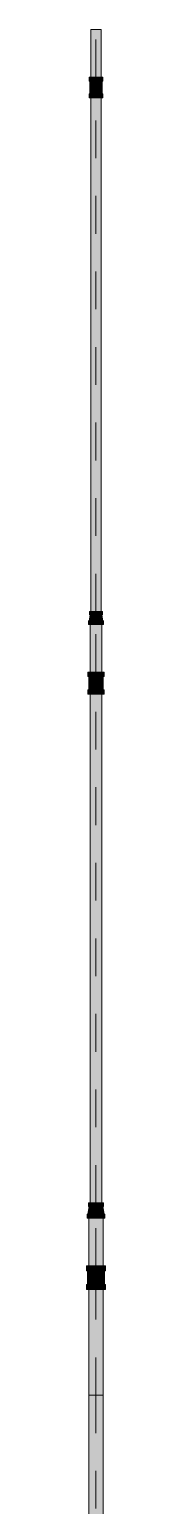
# Model space of a CAD drawing. Header units: millimetres. Extents: x -4000 to 187956, y -58990 to 162485.
# Drawn here: x 14210 to 14290, y 25743 to 31944 of the extents above; entities that cross this region are included whole.
import ezdxf

# ---------------------------------------------------------------- set-up
doc = ezdxf.new("R2010")
doc.units = ezdxf.units.MM
doc.linetypes.add('Dash 1_16_', pattern=[317.5, 158.75, -158.75])
for name, color, linetype, lineweight in [('F-SPRN', 3, 'Continuous', 9), ('P-PIPE', 3, 'Continuous', 9), ('P-PIPE-CNTR', 3, 'Continuous', 9)]:
    doc.layers.add(name, color=color, linetype=linetype, lineweight=lineweight)

# ---------------------------------------------------------------- blocks, each defined once
blk = doc.blocks.new('Sprinkler_Up - DN20-V14-FFS - TANG 1')
at = {"layer": 'F-SPRN', "transparency": 33554534}
for points in [[(-13.5, 0), (-3.9, 0.7), (-1.7, 2.9), (-1.2, 3.5), (-0.6, 4), (0.6, 4), (1.2, 3.5), (1.7, 2.9), (4.6, 0), (22.2, 0), (18, 13.1), (6.9, 21.2), (-6.9, 21.2), (-18, 13.1), (-22.2, 0)], [(0, -21.2), (6.9, -21.2), (18, -13.1), (22.2, 0), (3.9, -0.7), (1.7, -2.9), (1.2, -3.5), (0.6, -4), (-0.6, -4), (-1.2, -3.5), (-1.7, -2.9), (-4.6, 0), (-22.2, 0), (-18, -13.1), (-6.9, -21.2)], [(0, -16.7), (4.3, -16.1), (11.8, -11.8), (16.1, -4.3), (16.1, 4.3), (11.8, 11.8), (8.3, 14.4), (0, 16.7), (-4.3, 16.1), (-11.8, 11.8), (-16.1, 4.3), (-16.1, -4.3), (-11.8, -11.8), (-8.3, -14.4)], [(0, -15.6), (7.8, -13.5), (13.5, -7.8), (15.1, -4), (15.1, 4), (13.5, 7.8), (7.8, 13.5), (0, 15.6), (-7.8, 13.5), (-11, 11), (-15.1, 4), (-15.1, -4), (-11, -11), (-7.8, -13.5)], [(-10.9, -5.5), (-10.9, 5.4), (-14.5, 5.4), (-14.5, -5.5)], [(-7.7, -5.5), (-7.7, 5.4), (-10.9, 5.4), (-10.9, -5.5)], [(0, -5.5), (0, 5.4), (-7.7, 5.4), (-7.7, -5.5)], [(0, 0), (5.7, 0), (2.9, 4.9), (-2.9, 4.9), (-5.7, 0)], [(-2.9, -4.9), (2.9, -4.9), (5.7, 0), (-5.7, 0)], [(-4.6, 0), (4.6, 0), (0, 4.6)], [(0, -4.6), (4.6, 0), (-4.6, 0)], [(0, -2.6), (1.3, 0), (-1.8, 0)], [(-1.3, 0), (1.8, 0), (0, 2.6)], [(7.7, -5.5), (7.7, 5.4), (0, 5.4), (0, -5.5)], [(10.9, -5.5), (10.9, 5.4), (7.7, 5.4), (7.7, -5.5)], [(14.5, -5.5), (14.5, 5.4), (10.9, 5.4), (10.9, -5.5)]]:
    blk.add_hatch(color=1, dxfattribs=at).paths.add_polyline_path(points)
at = {"layer": 'F-SPRN', "color": 1}
for p, q in [((-11.5, 5.4), (-14.5, 5.4)), ((-14.5, 5.4), (-11.3, 5.4)), ((-14.5, 5.4), (-14.5, 3.7)), ((-14.5, 3.3), (-14.5, 0)), ((-11.5, 5.4), (-11.5, 4)), ((-10.9, 1.9), (-10.9, 3.6)), ((-10.8, 5.4), (-8, 5.4)), ((-8.1, 5.4), (-10.8, 5.4)), ((-8.1, 5.4), (-8.1, 2.8)), ((-8.1, 2.5), (-8.1, 0.7)), ((-7.7, 4.8), (-7.7, 2.7)), ((-7.7, 4.8), (-7.7, 2.7)), ((-7.7, 2.1), (-7.7, 0.5)), ((-7.7, 2.1), (-7.7, 0.5)), ((-6.7, 5.4), (-4.7, 5.4)), ((-5.8, 3.8), (-5.8, 2.2)), ((-2.1, 0), (-2.1, 0)), ((-2.1, 0), (-2.1, -0.1)), ((0, 2.1), (-0.1, 2.1)), ((2.1, 0), (2.1, 0.1)), ((2.1, 0), (2.1, 0)), ((4.7, 5.4), (6.5, 5.4)), ((7.7, 5.4), (10.8, 5.4)), ((7.7, 5.2), (7.7, 2.7)), ((7.7, 5.2), (7.7, 2.7)), ((7.7, 2.3), (7.7, 0.5)), ((7.7, 2.3), (7.7, 0.5)), ((10.8, 5.4), (8.1, 5.4)), ((8.1, 5.4), (8.1, 2.8)), ((8.1, 2.5), (8.1, 0.4)), ((10.9, 5.4), (14.5, 5.4)), ((10.9, 3.6), (10.9, 0.2)), ((14.5, 5.4), (11.5, 5.4)), ((11.5, 5.4), (11.5, 4)), ((11.5, 3), (11.5, 0.2)), ((14.5, 5.4), (14.5, -5.5)), ((-14.5, -1.3), (-14.5, -3.7)), ((-11.1, -5.5), (-14.5, -5.5)), ((-14.5, -5.5), (-11.5, -5.5)), ((-10.9, -2.6), (-10.9, -1.3)), ((-10.8, -5.5), (-8.1, -5.5)), ((-7.8, -5.5), (-10.8, -5.5)), ((-8.1, -4.2), (-8.1, -5.5)), ((-7.7, -2.7), (-7.7, -4)), ((-7.7, -2.7), (-7.7, -4)), ((-7, -5.5), (-5.8, -5.5)), ((-4.8, -5.5), (-7, -5.5)), ((-5.8, -2.3), (-5.8, -3.8)), ((0, -2.1), (0.1, -2.1)), ((7, -5.5), (4.8, -5.5)), ((5.8, -2.2), (5.8, -3.8)), ((5.8, -5.5), (7, -5.5)), ((7.7, -0.5), (7.7, -2.3)), ((7.7, -0.5), (7.7, -2.3)), ((7.7, -2.7), (7.7, -5.4)), ((7.7, -2.7), (7.7, -5.4)), ((10.8, -5.5), (7.7, -5.5)), ((8.1, -0.4), (8.1, -2.5)), ((8.1, -2.8), (8.1, -5.5)), ((8.1, -5.5), (10.8, -5.5)), ((10.9, -0.2), (10.9, -3.6)), ((14.5, -5.5), (10.9, -5.5)), ((11.5, -0.2), (11.5, -3)), ((11.5, -4), (11.5, -5.5)), ((11.5, -5.5), (14.5, -5.5))]:
    blk.add_line(p, q, dxfattribs=at)
at = {"layer": 'F-SPRN', "color": 1, "flags": 128}
for points in [[(-0.6, 2), (-0.7, 2), (-0.8, 1.9), (-0.9, 1.9), (-0.9, 1.9), (-1, 1.8), (-1.1, 1.8), (-1.2, 1.7), (-1.2, 1.7), (-1.3, 1.6), (-1.4, 1.6), (-1.4, 1.5), (-1.5, 1.5), (-1.5, 1.4), (-1.6, 1.3), (-1.6, 1.3), (-1.7, 1.2), (-1.7, 1.1), (-1.8, 1.1), (-1.8, 1), (-1.9, 0.9), (-1.9, 0.8), (-1.9, 0.8), (-2, 0.7), (-2, 0.6), (-2, 0.5), (-2, 0.5), (-2, 0.4), (-2.1, 0.3), (-2.1, 0.2), (-2.1, 0.1), (-2.1, 0)], [(-0.5, 2), (-0.6, 2), (-0.6, 2)], [(-0.1, 2.1), (-0.1, 2.1), (-0.2, 2.1), (-0.3, 2.1), (-0.4, 2), (-0.5, 2)], [(2.1, 0.1), (2.1, 0.2), (2.1, 0.2), (2.1, 0.3), (2, 0.4), (2, 0.5), (2, 0.6), (2, 0.7), (1.9, 0.7), (1.9, 0.8), (1.9, 0.9), (1.8, 1), (1.8, 1), (1.8, 1.1), (1.7, 1.2), (1.7, 1.2), (1.6, 1.3), (1.6, 1.4), (1.5, 1.4), (1.4, 1.5), (1.4, 1.5), (1.3, 1.6), (1.3, 1.7), (1.2, 1.7), (1.1, 1.7), (1.1, 1.8), (1, 1.8), (0.9, 1.9), (0.8, 1.9), (0.8, 1.9), (0.7, 2), (0.6, 2), (0.5, 2), (0.4, 2), (0.4, 2), (0.3, 2.1), (0.2, 2.1), (0.1, 2.1), (0, 2.1)], [(-2.1, -0.1), (-2.1, -0.2), (-2.1, -0.2), (-2.1, -0.3)], [(-2.1, -0.3), (-2, -0.4), (-2, -0.5), (-2, -0.6), (-2, -0.7), (-1.9, -0.7), (-1.9, -0.8), (-1.9, -0.9), (-1.8, -1), (-1.8, -1), (-1.8, -1.1), (-1.7, -1.2), (-1.7, -1.2), (-1.6, -1.3), (-1.6, -1.4), (-1.5, -1.4), (-1.4, -1.5), (-1.4, -1.5), (-1.3, -1.6), (-1.3, -1.7), (-1.2, -1.7), (-1.1, -1.7), (-1.1, -1.8), (-1, -1.8), (-0.9, -1.9), (-0.8, -1.9), (-0.8, -1.9), (-0.7, -2), (-0.6, -2), (-0.5, -2), (-0.4, -2), (-0.4, -2), (-0.3, -2.1), (-0.2, -2.1), (-0.1, -2.1), (0, -2.1)], [(0.1, -2.1), (0.1, -2.1), (0.2, -2.1), (0.3, -2.1), (0.4, -2), (0.5, -2), (0.6, -2), (0.6, -2), (0.7, -2), (0.8, -1.9), (0.9, -1.9), (0.9, -1.9), (1, -1.8), (1.1, -1.8), (1.2, -1.7), (1.2, -1.7), (1.3, -1.6), (1.4, -1.6), (1.4, -1.5), (1.5, -1.5), (1.5, -1.4), (1.6, -1.3), (1.6, -1.3), (1.7, -1.2), (1.7, -1.1), (1.8, -1.1), (1.8, -1), (1.9, -0.9), (1.9, -0.8), (1.9, -0.8), (2, -0.7), (2, -0.6), (2, -0.5), (2, -0.5), (2, -0.4), (2.1, -0.3), (2.1, -0.2), (2.1, -0.1), (2.1, 0)]]:
    blk.add_lwpolyline(points, dxfattribs=at)
at = {"layer": 'F-SPRN', "color": 1}
for radius, start, end in [(22.2, 360, 180), (21.9, 165.67731, 179.2615), (21.9, 144.76984, 164.81509), (21.9, 126.69417, 143.27011), (16.7, 167.68021, 180), (16.7, 167.68021, 180), (16.7, 155.38786, 164.96934), (16.7, 155.38786, 164.96934), (15.6, 166.42653, 180), (15.6, 166.42653, 180), (15.6, 150.94093, 165), (15.6, 159.61394, 165), (16.7, 136.72135, 149.93102), (16.7, 136.72135, 149.93102), (15.6, 150.94093, 156.38455), (15.6, 138.42141, 150), (15.6, 138.42141, 150), (21.9, 108.26214, 125.75069), (16.7, 121.41808, 130.57514), (16.7, 121.41808, 130.57514), (15.6, 120.52623, 133.2078), (15.6, 120.52623, 133.2078), (16.7, 106.59952, 120), (16.7, 106.59952, 120), (15.6, 114.43632, 119.98126), (15.6, 114.43632, 119.98126), (21.9, 99.348, 107.90102), (4.63, 155.78319, 180), (4.63, 155.78319, 180), (16.7, 96.41428, 105), (16.7, 96.41428, 105), (4.63, 109.01924, 138.27027), (4.63, 109.01924, 138.27027), (21.9, 90.14502, 98.85032), (15.6, 95.57619, 100.68426), (15.6, 95.57619, 100.68426), (2.56, 109.01924, 168.82781), (2.56, 109.01924, 168.82781), (2.04, 109.01924, 180), (16.7, 83.06841, 90), (16.7, 83.06841, 90), (4.63, 17.95923, 90), (4.63, 17.95923, 90), (3.81, 57.05771, 90), (2.56, 14.55988, 90), (2.56, 14.55988, 90), (2.04, 10.47029, 90), (21.9, 72.55828, 89.46239), (15.6, 75.57295, 80.58917), (15.6, 75.57295, 80.58917), (3.81, 16.16047, 43.83585), (15.6, 67.56142, 74.5481), (15.6, 67.56142, 74.5481), (16.7, 60, 75), (16.7, 60, 75), (15.6, 60.01874, 65.56368), (15.6, 60.01874, 65.56368), (21.9, 54.24931, 71.73786), (15.6, 46.7922, 60), (15.6, 46.7922, 60), (16.7, 49.42486, 58.58192), (16.7, 49.42486, 58.58192), (15.6, 30, 41.57859), (15.6, 30, 41.57859), (16.7, 30, 43.27865), (16.7, 30, 43.27865), (21.9, 36.72989, 53.30583), (15.6, 23.61545, 29.56463), (15.6, 15, 29.56463), (15.6, 15, 20.38606), (16.7, 15, 24.61214), (16.7, 15, 24.61214), (15.6, 360, 13.66176), (15.6, 0, 13.66176), (16.7, 360, 12.31979), (16.7, 0, 12.31979), (21.9, 15.18491, 35.23016), (21.9, 0.7385, 14.32269), (22.2, 180, 360), (21.9, 180.7385, 194.32269), (21.9, 195.18491, 215.23016), (21.9, 216.72989, 233.30583), (16.7, 180, 192.31979), (16.7, 180, 192.31979), (16.7, 195.03066, 204.61214), (16.7, 195.03066, 204.61214), (15.6, 181.90822, 193.66176), (15.6, 181.90822, 193.66176), (15.6, 197.33389, 209.56463), (15.6, 197.33389, 209.56463), (16.7, 210.06898, 223.27865), (16.7, 210.06898, 223.27865), (15.6, 212.54719, 221.57859), (15.6, 212.54719, 221.57859), (21.9, 234.24931, 251.73786), (16.7, 229.42486, 238.58192), (16.7, 229.42486, 238.58192), (15.6, 233.79501, 240), (15.6, 233.79501, 240), (16.7, 240, 255), (16.7, 240, 255), (15.6, 240.01874, 254.5481), (15.6, 240.01874, 254.5481), (21.9, 252.55828, 269.46239), (4.63, 197.95923, 0), (4.63, 197.95923, 360), (15.6, 255, 267.63996), (15.6, 255, 267.63996), (3.81, 196.16047, 360), (2.56, 191.16773, 0), (2.56, 191.16773, 360), (2.04, 190.47029, 0), (16.7, 263.06841, 270), (16.7, 263.06841, 270), (21.9, 270.14502, 278.85032), (15.6, 275.57619, 280.68426), (15.6, 275.57619, 280.68426), (16.7, 276.41428, 285), (16.7, 276.41428, 285), (21.9, 279.348, 287.90102), (16.7, 286.59952, 300), (16.7, 286.59952, 300), (15.6, 294.43632, 299.98126), (15.6, 294.43632, 299.98126), (21.9, 288.26214, 305.75069), (15.6, 300, 313.2078), (15.6, 300, 313.2078), (16.7, 301.41808, 310.57514), (16.7, 301.41808, 310.57514), (15.6, 318.42141, 330), (15.6, 318.42141, 330), (16.7, 316.72135, 330), (16.7, 316.72135, 330), (21.9, 306.69417, 323.27011), (15.6, 330.43537, 345), (15.6, 330.43537, 336.38455), (15.6, 339.61394, 345), (15.6, 346.33824, 360), (15.6, 346.33824, 360), (16.7, 335.38786, 345), (16.7, 335.38786, 345), (16.7, 347.68021, 360), (16.7, 347.68021, 360), (21.9, 324.76984, 344.81509), (21.9, 345.67731, 359.2615)]:
    blk.add_arc((0, 0), radius, start, end, dxfattribs=at)
blk = doc.blocks.new('Steel_Transition_Threaded_HoaPhat - Standard-V39-FFS - TANG 1')
at = {"layer": 'P-PIPE', "lineweight": 13, "transparency": 33554534}
h = blk.add_hatch(color=1, dxfattribs=at)
h.paths.add_polyline_path([(14250, 26677.7), (14255.8, 26678.5), (14261.3, 26680.7), (14265.9, 26684.3), (14269.5, 26689), (14271.7, 26694.4), (14272.5, 26700.2), (14271.7, 26706.1), (14269.5, 26711.5), (14265.9, 26716.1), (14261.3, 26719.7), (14255.8, 26722), (14250, 26722.7), (14244.2, 26722), (14238.8, 26719.7), (14234.1, 26716.1), (14230.5, 26711.5), (14228.3, 26706.1), (14227.5, 26700.2), (14228.3, 26694.4), (14230.5, 26689), (14234.1, 26684.3), (14238.8, 26680.7), (14244.2, 26678.5)])
h.paths.add_polyline_path([(14250, 26680.1), (14244.8, 26680.8), (14240, 26682.8), (14235.8, 26686), (14232.6, 26690.2), (14230.6, 26695), (14229.9, 26700.2), (14230.6, 26705.4), (14232.6, 26710.3), (14235.8, 26714.4), (14240, 26717.6), (14244.8, 26719.6), (14250, 26720.3), (14255.2, 26719.6), (14260.1, 26717.6), (14264.2, 26714.4), (14267.4, 26710.3), (14269.4, 26705.4), (14270.1, 26700.2), (14269.4, 26695), (14267.4, 26690.2), (14264.2, 26686), (14260.1, 26682.8), (14255.2, 26680.8)])
for points in [[(14250, 26680.1), (14250, 26683.8), (14241.8, 26686), (14235.8, 26692), (14233.6, 26700.2), (14235.8, 26708.4), (14241.8, 26714.4), (14250, 26716.6), (14250, 26720.3), (14244.8, 26719.6), (14240, 26717.6), (14235.8, 26714.4), (14232.6, 26710.3), (14230.6, 26705.4), (14229.9, 26700.2), (14230.6, 26695), (14232.6, 26690.2), (14235.8, 26686), (14240, 26682.8), (14244.8, 26680.8)], [(14250, 26681.7), (14254.8, 26682.4), (14259.3, 26684.2), (14263.1, 26687.2), (14266, 26691), (14267.9, 26695.4), (14268.5, 26700.2), (14267.9, 26705), (14266, 26709.5), (14263.1, 26713.3), (14259.3, 26716.3), (14254.8, 26718.1), (14250, 26718.7), (14245.2, 26718.1), (14240.8, 26716.3), (14236.9, 26713.3), (14234, 26709.5), (14232.1, 26705), (14231.5, 26700.2), (14232.1, 26695.4), (14234, 26691), (14236.9, 26687.2), (14240.8, 26684.2), (14245.2, 26682.4)], [(14250, 26680.1), (14255.2, 26680.8), (14260.1, 26682.8), (14264.2, 26686), (14267.4, 26690.2), (14269.4, 26695), (14270.1, 26700.2), (14269.4, 26705.4), (14267.4, 26710.3), (14264.2, 26714.4), (14260.1, 26717.6), (14255.2, 26719.6), (14250, 26720.3), (14250, 26716.6), (14258.2, 26714.4), (14264.2, 26708.4), (14266.4, 26700.2), (14264.2, 26692), (14258.2, 26686), (14250, 26683.8)]]:
    blk.add_hatch(color=1, dxfattribs=at).paths.add_polyline_path(points)
at = {"layer": 'P-PIPE', "color": 20, "lineweight": 13}
for radius, start, end in [(22.5, 90, 270), (22.5, 165, 195), (22.5, 150, 165), (22.5, 195, 240), (20.1, 166.04994, 180), (20.1, 180, 193.95006), (22.5, 135, 150), (20.1, 150, 162.74488), (20.1, 197.25512, 210), (18.5, 166.59392, 193.40608), (18.5, 166.59392, 193.40608), (18.5, 157.6232, 165), (18.5, 157.6232, 165), (18.5, 195, 202.3768), (18.5, 195, 202.3768), (20.1, 135, 148.15532), (20.1, 211.84468, 225), (16.4, 168.54674, 178.90628), (16.4, 184.83933, 191.45326), (18.5, 136.42974, 150), (18.5, 136.42974, 150), (18.5, 210, 223.57026), (18.5, 210, 223.57026), (22.5, 90, 135), (16.4, 158.0319, 163.50595), (20.1, 128.8856, 135), (16.4, 143.54628, 150), (20.1, 225, 231.1144), (16.4, 210.66354, 216.45372), (18.5, 123.49758, 133.20406), (18.5, 123.49758, 133.20406), (18.5, 226.79594, 236.50242), (18.5, 226.79594, 236.50242), (20.1, 120, 125.00431), (20.1, 234.99569, 240), (22.5, 240, 255), (16.4, 230.47333, 236.63885), (16.4, 121.07383, 128.0319), (20.1, 109.68592, 120), (20.1, 240, 255), (18.5, 106.81896, 120), (18.5, 106.81896, 120), (18.5, 240, 255), (18.5, 240, 255), (16.4, 115.16067, 120), (16.4, 240, 246.59553), (16.4, 107.46566, 111.9681), (22.5, 255, 270), (16.4, 250.36294, 255), (20.1, 100.99748, 105), (20.1, 255.0607, 267.9279), (18.5, 91.43525, 103.20464), (18.5, 91.43525, 103.20464), (16.4, 96.21321, 104.60424), (18.5, 258.09865, 270), (18.5, 258.09865, 270), (20.1, 90.52458, 98.50889), (16.4, 264.1652, 268.50595), (22.5, 75, 90), (22.5, 270, 90), (18.5, 78.09865, 90), (18.5, 78.09865, 90), (22.5, 270, 315), (20.1, 270.52458, 278.50889), (18.5, 271.43525, 283.20464), (18.5, 271.43525, 283.20464), (20.1, 75.0607, 87.9279), (16.4, 276.21321, 283.90628), (20.1, 280.99748, 285), (18.5, 60, 75), (18.5, 60, 75), (16.4, 66.9681, 72.9388), (16.4, 287.46566, 291.9681), (20.1, 60, 75), (18.5, 286.81896, 300), (18.5, 286.81896, 300), (22.5, 60, 75), (16.4, 293.40447, 300), (20.1, 289.68592, 300), (16.4, 50.47333, 56.63885), (20.1, 54.99569, 60), (20.1, 300, 305.00431), (18.5, 46.79594, 56.50242), (18.5, 46.79594, 56.50242), (18.5, 303.49758, 313.20406), (18.5, 303.49758, 313.20406), (22.5, 15, 60), (20.1, 45, 51.1144), (20.1, 308.8856, 328.15532), (16.4, 30, 38.0319), (18.5, 30, 43.57026), (18.5, 30, 43.57026), (18.5, 316.42974, 330), (18.5, 316.42974, 330), (20.1, 31.84468, 45), (16.4, 338.0319, 342.86912), (22.5, 315, 330), (16.4, 353.54628, 8.0319), (18.5, 15, 22.3768), (18.5, 15, 22.3768), (18.5, 337.6232, 345), (18.5, 337.6232, 345), (20.1, 17.25512, 30), (20.1, 330, 342.74488), (18.5, 346.59392, 13.40608), (18.5, 346.59392, 13.40608), (22.5, 330, 15), (20.1, 346.04994, 13.95006)]:
    blk.add_arc((14250, 26700.2), radius, start, end, dxfattribs=at)

msp = doc.modelspace()

# ---------------------------------------------------------------- hatches: boundary and pattern name
at = {"layer": 'P-PIPE', "transparency": 33554534}
for points in [[(14228.9, 31743.9), (14250, 31743.9), (14250, 31944.1), (14228.9, 31944.1)], [(14264.9, 31743.9), (14271.1, 31743.9), (14270.4, 31944.1), (14250, 31944.1), (14250, 31743.9), (14260.5, 31743.9)], [(14229.8, 31727.2), (14250, 31727.2), (14250, 31743.9), (14221.4, 31743.9), (14222.3, 31727.2), (14225.2, 31727.2)], [(14248.4, 31673.3), (14250, 31673.3), (14250, 31679.1), (14240.8, 31681.4), (14233.9, 31686.9), (14231.7, 31689.6), (14229.2, 31696.3), (14229.5, 31704.9), (14233.9, 31713.6), (14237.7, 31717.2), (14244.3, 31720.3), (14250, 31721.4), (14250, 31727.2), (14224.7, 31727.2), (14225.6, 31673.3), (14246.7, 31673.3)], [(14250, 31676.1), (14256.2, 31676.9), (14262.1, 31679.4), (14267.1, 31683.2), (14270.9, 31688.2), (14273.3, 31694), (14274.1, 31700.2), (14273.3, 31706.5), (14270.9, 31712.3), (14267.1, 31717.3), (14262.1, 31721.1), (14256.2, 31723.5), (14250, 31724.3), (14243.8, 31723.5), (14237.9, 31721.1), (14233, 31717.3), (14229.1, 31712.3), (14226.5, 31704.9), (14225.9, 31700.2), (14226.7, 31694), (14229.1, 31688.2), (14233, 31683.2), (14237.9, 31679.4), (14243.8, 31676.9)], [(14250, 31683.5), (14254.3, 31684.1), (14261.8, 31688.4), (14266.1, 31695.9), (14265.9, 31704.9), (14261.8, 31712), (14254.3, 31716.4), (14245.7, 31716.4), (14238.2, 31712), (14233.9, 31704.6), (14233.9, 31695.9), (14238.2, 31688.4), (14245.7, 31684.1)], [(14278.6, 31727.2), (14277.7, 31743.9), (14250, 31743.9), (14250, 31727.2), (14277.7, 31727.2)], [(14271.9, 31673.3), (14275.3, 31673.3), (14274.4, 31727.2), (14250, 31727.2), (14250, 31721.4), (14259.2, 31719), (14266.1, 31713.6), (14268.3, 31710.9), (14270.8, 31704.1), (14270.8, 31696.3), (14266.1, 31686.9), (14262.3, 31683.3), (14255.7, 31680.1), (14250, 31679.1), (14250, 31673.3), (14267.9, 31673.3)], [(14229.8, 31656.6), (14250, 31656.6), (14250, 31673.3), (14221.4, 31673.3), (14222.3, 31656.6), (14225.2, 31656.6)], [(14244.5, 29498.7), (14250, 29498.7), (14250, 31656.6), (14228.9, 31656.6), (14229.6, 29498.7), (14239.5, 29498.7)], [(14278.6, 31656.6), (14277.7, 31673.3), (14250, 31673.3), (14250, 31656.6), (14277.7, 31656.6)], [(14255.5, 29498.7), (14271.1, 29498.7), (14270.4, 31656.6), (14250, 31656.6), (14250, 29498.7)], [(14228.2, 29444.1), (14280.8, 29444.1), (14279.8, 29459), (14219.2, 29459), (14220.3, 29444.1), (14223.3, 29444.1)], [(14269.3, 29485.4), (14277.4, 29485.4), (14276.4, 29498.7), (14222.7, 29498.7), (14223.6, 29485.4), (14263.7, 29485.4)], [(14230.1, 29459), (14278.1, 29459), (14273.9, 29485.4), (14225.2, 29485.4), (14222.9, 29459), (14225.7, 29459)], [(14226.7, 29244.5), (14250, 29244.5), (14250, 29444.1), (14225.9, 29444.1), (14225.9, 29244.5)], [(14250, 29244.5), (14274.1, 29244.5), (14273.3, 29444.1), (14250, 29444.1), (14250, 29368.9)], [(14226.1, 29226.1), (14250, 29226.1), (14250, 29244.5), (14216.2, 29244.5), (14217.4, 29226.1), (14220.7, 29226.1)], [(14224, 29170.4), (14250, 29170.4), (14250, 29177.1), (14242.6, 29178.5), (14236.3, 29182.2), (14231.7, 29187.6), (14229.2, 29194.5), (14229.2, 29202.1), (14231.7, 29208.9), (14236.3, 29214.4), (14242.6, 29218.1), (14250, 29219.4), (14250, 29226.1), (14220, 29226.1), (14221, 29170.4)], [(14250, 29174.2), (14256.2, 29175), (14262.1, 29177.4), (14267.1, 29181.2), (14270.9, 29186.2), (14273.3, 29192), (14274.1, 29198.3), (14273.3, 29204.5), (14270.9, 29210.3), (14267.1, 29215.3), (14262.1, 29219.2), (14256.2, 29221.6), (14250, 29222.4), (14243.8, 29221.6), (14237.9, 29219.2), (14233, 29215.3), (14229.1, 29210.3), (14226.7, 29204.5), (14225.9, 29198.3), (14226.7, 29192), (14229.1, 29186.2), (14233, 29181.2), (14237.9, 29177.4), (14243.8, 29175)], [(14250, 29181.6), (14254.3, 29182.1), (14261.8, 29186.5), (14266.1, 29193.9), (14266.1, 29202.6), (14261.8, 29210.1), (14254.3, 29214.4), (14245.7, 29214.4), (14238.2, 29210.1), (14233.9, 29202.6), (14233.9, 29193.9), (14238.2, 29186.5), (14245.7, 29182.1)], [(14273.9, 29226.1), (14283.8, 29226.1), (14282.6, 29244.5), (14250, 29244.5), (14250, 29226.1), (14266.9, 29226.1)], [(14276, 29170.4), (14280, 29170.4), (14279, 29226.1), (14250, 29226.1), (14250, 29219.4), (14257.5, 29218.1), (14263.7, 29214.4), (14268.3, 29208.9), (14270.8, 29202.1), (14270.8, 29194.5), (14268.3, 29187.6), (14263.7, 29182.2), (14257.5, 29178.5), (14250, 29177.1), (14250, 29170.4), (14271.2, 29170.4)], [(14250, 29152), (14250, 29170.4), (14216.2, 29170.4), (14217.4, 29152), (14241.3, 29152)], [(14250, 27014.2), (14250, 29152), (14225.9, 29152), (14226.7, 27014.2), (14243.8, 27014.2)], [(14283.8, 29152), (14282.6, 29170.4), (14250, 29170.4), (14250, 29152), (14282.6, 29152)], [(14250, 27014.2), (14274.1, 27014.2), (14273.3, 29152), (14250, 29152), (14250, 27032.8)], [(14267.3, 26966.7), (14284.5, 26966.7), (14277.1, 26999.3), (14221.9, 26999.3), (14216.6, 26966.7), (14258.9, 26966.7)], [(14271.8, 26999.3), (14280.8, 26999.3), (14279.8, 27014.2), (14219.2, 27014.2), (14220.3, 26999.3), (14265.4, 26999.3)], [(14223.4, 26949.9), (14287.7, 26949.9), (14287.7, 26966.7), (14212.4, 26966.7), (14212.4, 26949.9), (14217.4, 26949.9)], [(14219.8, 26749.7), (14250, 26749.7), (14250, 26949.9), (14219.8, 26949.9)], [(14271.3, 26749.7), (14280.2, 26749.7), (14279.1, 26949.9), (14250, 26949.9), (14250, 26749.7), (14265.1, 26749.7)], [(14239.6, 26729.1), (14250, 26729.1), (14250, 26749.7), (14209.8, 26749.7), (14209.8, 26729.1), (14229.9, 26729.1)], [(14218.9, 26671.2), (14250, 26671.2), (14250, 26679.1), (14242.6, 26680.4), (14236.4, 26684.1), (14231.7, 26689.6), (14229.2, 26696.5), (14229.2, 26704), (14231.7, 26710.9), (14236.3, 26716.4), (14242.6, 26720.1), (14250, 26721.4), (14250, 26729.1), (14214.1, 26729.1), (14214.1, 26671.2), (14215.3, 26671.2)], [(14290.2, 26729.1), (14290.2, 26749.7), (14250, 26749.7), (14250, 26729.1), (14288.9, 26729.1)], [(14281.1, 26671.2), (14285.9, 26671.2), (14285.9, 26729.1), (14250, 26729.1), (14250, 26721.4), (14257.4, 26720.1), (14263.7, 26716.4), (14268.3, 26710.9), (14270.8, 26704), (14270.8, 26696.5), (14268.3, 26689.6), (14263.7, 26684.1), (14257.4, 26680.4), (14250, 26679.1), (14250, 26671.2), (14275.4, 26671.2)], [(14239.6, 26650.6), (14250, 26650.6), (14250, 26671.2), (14209.8, 26671.2), (14209.8, 26650.6), (14229.9, 26650.6)], [(14250, 26676.1), (14256.2, 26676.9), (14262.1, 26679.4), (14267.1, 26683.2), (14270.9, 26688.2), (14273.3, 26694), (14274.1, 26700.2), (14273.3, 26706.5), (14270.9, 26712.3), (14267.1, 26717.3), (14262.1, 26721.1), (14256.2, 26723.5), (14250, 26724.3), (14243.8, 26723.5), (14237.9, 26721.1), (14233, 26717.3), (14229.1, 26712.3), (14226.7, 26706.5), (14225.9, 26700.2), (14226.7, 26694), (14229.1, 26688.2), (14233, 26683.2), (14237.9, 26679.4), (14243.8, 26676.9)], [(14241.7, 26685.8), (14242.8, 26687.7), (14241.7, 26691.9), (14242.8, 26696.1), (14245.8, 26699.1), (14257.2, 26704.4), (14258.4, 26708.6), (14257.2, 26712.8), (14255.9, 26714.5), (14250, 26716.9), (14241.7, 26714.7), (14235.5, 26708.6), (14233.3, 26700.2), (14235.5, 26691.9), (14238.2, 26688.4)], [(14250, 26683.5), (14258.4, 26685.8), (14261.8, 26688.4), (14266.1, 26695.9), (14266.1, 26704.6), (14261.8, 26712), (14258.4, 26714.7), (14250, 26716.9), (14245.7, 26716.4), (14238.2, 26712), (14233.9, 26704.6), (14233.9, 26695.9), (14238.2, 26688.4), (14241.7, 26685.8)], [(14260.4, 26650.6), (14290.2, 26650.6), (14290.2, 26671.2), (14250, 26671.2), (14250, 26650.6)], [(14219.8, 26205.9), (14250, 26205.9), (14250, 26650.6), (14219.8, 26650.6), (14219.8, 26448.8)], [(14250, 26205.9), (14280.2, 26205.9), (14279.1, 26650.6), (14250, 26650.6), (14250, 26448.8)], [(14223.9, 24249.9), (14250, 24249.9), (14250, 26205.9), (14219.8, 26205.9), (14220.9, 24249.9)], [(14250, 24249.9), (14280.2, 24249.9), (14279.1, 26205.9), (14250, 26205.9), (14250, 24258.7)]]:
    msp.add_hatch(color=1, dxfattribs=at).paths.add_polyline_path(points)

# ---------------------------------------------------------------- linework, layer by layer
at = {"layer": 'P-PIPE', "color": 20, "lineweight": 13}
for p, q in [((14228.9, 31944.1), (14228.9, 31743.9)), ((14229.6, 31944.1), (14228.9, 31944.1)), ((14268.3, 31944.1), (14231.7, 31944.1)), ((14271.1, 31944.1), (14270.4, 31944.1)), ((14271.1, 31743.9), (14271.1, 31944.1)), ((14221.4, 31743.9), (14221.4, 31727.2)), ((14228.8, 31743.9), (14221.4, 31743.9)), ((14250, 31743.9), (14221.4, 31743.9)), ((14221.4, 31727.2), (14224.6, 31727.2)), ((14221.4, 31727.2), (14250, 31727.2)), ((14224.7, 31727.2), (14224.7, 31673.3)), ((14225.6, 31727.2), (14224.7, 31727.2)), ((14225.6, 31727.2), (14224.7, 31727.2)), ((14225.5, 31727.2), (14234.7, 31727.2)), ((14234.6, 31727.2), (14225.6, 31727.2)), ((14242.6, 31727.2), (14225.6, 31727.2)), ((14228.9, 31743.9), (14229.6, 31743.9)), ((14229.7, 31743.9), (14235.1, 31743.9)), ((14235, 31743.9), (14229.8, 31743.9)), ((14235.6, 31743.9), (14264.4, 31743.9)), ((14241.9, 31727.2), (14235.6, 31727.2)), ((14250, 31743.9), (14235.7, 31743.9)), ((14235.7, 31727.2), (14241.9, 31727.2)), ((14243.4, 31727.2), (14250, 31727.2)), ((14250, 31727.2), (14243.5, 31727.2)), ((14250, 31727.2), (14243.5, 31727.2)), ((14264.3, 31743.9), (14250, 31743.9)), ((14278.6, 31743.9), (14250, 31743.9)), ((14250, 31727.2), (14256.6, 31727.2)), ((14250, 31727.2), (14278.6, 31727.2)), ((14256.5, 31727.2), (14250, 31727.2)), ((14256.5, 31727.2), (14250, 31727.2)), ((14275.3, 31727.2), (14257.4, 31727.2)), ((14258.1, 31727.2), (14264.3, 31727.2)), ((14264.4, 31727.2), (14258.1, 31727.2)), ((14264.9, 31743.9), (14270.3, 31743.9)), ((14270.2, 31743.9), (14265, 31743.9)), ((14265.3, 31727.2), (14274.5, 31727.2)), ((14275.3, 31727.2), (14265.4, 31727.2)), ((14270.4, 31743.9), (14271.1, 31743.9)), ((14278.6, 31743.9), (14271.2, 31743.9)), ((14275.3, 31673.3), (14275.3, 31727.2)), ((14275.4, 31727.2), (14278.6, 31727.2)), ((14278.6, 31727.2), (14278.6, 31743.9)), ((14221.4, 31673.3), (14221.4, 31656.6)), ((14224.6, 31673.3), (14221.4, 31673.3)), ((14250, 31673.3), (14221.4, 31673.3)), ((14221.4, 31656.6), (14228.8, 31656.6)), ((14221.4, 31656.6), (14250, 31656.6)), ((14224.7, 31673.3), (14234.6, 31673.3)), ((14224.7, 31673.3), (14225.6, 31673.3)), ((14234.7, 31673.3), (14225.5, 31673.3)), ((14225.6, 31673.3), (14242.6, 31673.3)), ((14228.9, 31656.6), (14228.9, 29498.7)), ((14229.6, 31656.6), (14228.9, 31656.6)), ((14235.1, 31656.6), (14229.7, 31656.6)), ((14229.8, 31656.6), (14235, 31656.6)), ((14235.6, 31673.3), (14241.9, 31673.3)), ((14264.4, 31656.6), (14235.6, 31656.6)), ((14241.9, 31673.3), (14235.7, 31673.3)), ((14235.7, 31656.6), (14250, 31656.6)), ((14250, 31673.3), (14243.4, 31673.3)), ((14243.5, 31673.3), (14250, 31673.3)), ((14243.5, 31673.3), (14250, 31673.3)), ((14256.6, 31673.3), (14250, 31673.3)), ((14278.6, 31673.3), (14250, 31673.3)), ((14250, 31673.3), (14256.5, 31673.3)), ((14250, 31673.3), (14256.5, 31673.3)), ((14250, 31656.6), (14264.3, 31656.6)), ((14250, 31656.6), (14278.6, 31656.6)), ((14257.4, 31673.3), (14271.9, 31673.3)), ((14264.3, 31673.3), (14258.1, 31673.3)), ((14258.1, 31673.3), (14264.4, 31673.3)), ((14270.3, 31656.6), (14264.9, 31656.6)), ((14265, 31656.6), (14270.2, 31656.6)), ((14274.5, 31673.3), (14265.3, 31673.3)), ((14265.4, 31673.3), (14274.4, 31673.3)), ((14271.1, 31656.6), (14270.4, 31656.6)), ((14271.1, 29498.7), (14271.1, 31656.6)), ((14271.2, 31656.6), (14274.8, 31656.6)), ((14271.9, 31673.3), (14274.4, 31673.3)), ((14274.4, 31673.3), (14275.3, 31673.3)), ((14274.4, 31673.3), (14275.3, 31673.3)), ((14274.8, 31656.6), (14277.7, 31656.6)), ((14278.6, 31673.3), (14275.4, 31673.3)), ((14277.7, 31656.6), (14278.6, 31656.6)), ((14278.6, 31656.6), (14278.6, 31673.3)), ((14219.2, 29459), (14219.2, 29444.1)), ((14220.3, 29459), (14219.2, 29459)), ((14280.8, 29459), (14219.2, 29459)), ((14221.7, 29459), (14220.3, 29459)), ((14225.2, 29485.4), (14221.9, 29459)), ((14222.7, 29498.7), (14222.7, 29485.4)), ((14226.3, 29498.7), (14222.7, 29498.7)), ((14277.4, 29498.7), (14222.7, 29498.7)), ((14222.7, 29485.4), (14277.4, 29485.4)), ((14222.7, 29485.4), (14223.6, 29485.4)), ((14242, 29459), (14223.3, 29459)), ((14223.6, 29485.4), (14225, 29485.4)), ((14228.7, 29498.7), (14226.3, 29498.7)), ((14226.3, 29485.4), (14242.9, 29485.4)), ((14228.9, 29498.7), (14229.6, 29498.7)), ((14231.7, 29498.7), (14268.3, 29498.7)), ((14268.4, 29498.7), (14231.7, 29498.7)), ((14257.3, 29459), (14242.7, 29459)), ((14243.6, 29485.4), (14256.4, 29485.4)), ((14257.1, 29485.4), (14273.7, 29485.4)), ((14276.7, 29459), (14258, 29459)), ((14270.4, 29498.7), (14271.1, 29498.7)), ((14273.7, 29498.7), (14271.3, 29498.7)), ((14276.4, 29498.7), (14273.7, 29498.7)), ((14278.1, 29459), (14274.8, 29485.4)), ((14275, 29485.4), (14276.4, 29485.4)), ((14277.4, 29498.7), (14276.4, 29498.7)), ((14276.4, 29485.4), (14277.4, 29485.4)), ((14277.4, 29485.4), (14277.4, 29498.7)), ((14280.8, 29459), (14278.3, 29459)), ((14280.8, 29444.1), (14280.8, 29459)), ((14219.2, 29444.1), (14280.8, 29444.1)), ((14219.2, 29444.1), (14223.3, 29444.1)), ((14223.3, 29444.1), (14225.7, 29444.1)), ((14225.9, 29444.1), (14225.9, 29244.5)), ((14228, 29444.1), (14225.9, 29444.1)), ((14226.5, 29444.1), (14228.2, 29444.1)), ((14229, 29444.1), (14271, 29444.1)), ((14270.9, 29444.1), (14229.1, 29444.1)), ((14271.8, 29444.1), (14273.5, 29444.1)), ((14274.1, 29444.1), (14272, 29444.1)), ((14274.1, 29244.5), (14274.1, 29444.1)), ((14274.3, 29444.1), (14276.7, 29444.1)), ((14276.7, 29444.1), (14279.8, 29444.1)), ((14279.8, 29444.1), (14280.8, 29444.1)), ((14216.2, 29244.5), (14216.2, 29226.1)), ((14220.7, 29244.5), (14216.2, 29244.5)), ((14250, 29244.5), (14216.2, 29244.5)), ((14216.2, 29226.1), (14217.4, 29226.1)), ((14216.2, 29226.1), (14250, 29226.1)), ((14217.4, 29226.1), (14219.8, 29226.1)), ((14220, 29226.1), (14220, 29170.4)), ((14241.2, 29226.1), (14220, 29226.1)), ((14221, 29226.1), (14220, 29226.1)), ((14225.8, 29244.5), (14220.7, 29244.5)), ((14221, 29226.1), (14241.3, 29226.1)), ((14228.8, 29226.1), (14221, 29226.1)), ((14225.9, 29244.5), (14232.9, 29244.5)), ((14232.9, 29244.5), (14226.6, 29244.5)), ((14235, 29226.1), (14228.8, 29226.1)), ((14250, 29244.5), (14233.1, 29244.5)), ((14233.1, 29244.5), (14266.9, 29244.5)), ((14241.2, 29226.1), (14235, 29226.1)), ((14242.2, 29226.1), (14250, 29226.1)), ((14250, 29226.1), (14242.2, 29226.1)), ((14250, 29226.1), (14242.2, 29226.1)), ((14266.9, 29244.5), (14250, 29244.5)), ((14283.8, 29244.5), (14250, 29244.5)), ((14250, 29226.1), (14257.8, 29226.1)), ((14250, 29226.1), (14283.8, 29226.1)), ((14257.8, 29226.1), (14250, 29226.1)), ((14257.8, 29226.1), (14250, 29226.1)), ((14258.7, 29226.1), (14279, 29226.1)), ((14280, 29226.1), (14258.8, 29226.1)), ((14265, 29226.1), (14258.8, 29226.1)), ((14271.2, 29226.1), (14265, 29226.1)), ((14273.4, 29244.5), (14267.1, 29244.5)), ((14267.1, 29244.5), (14274.1, 29244.5)), ((14276, 29226.1), (14271.2, 29226.1)), ((14279.3, 29244.5), (14274.2, 29244.5)), ((14279, 29226.1), (14276, 29226.1)), ((14280, 29226.1), (14279, 29226.1)), ((14282.6, 29244.5), (14279.3, 29244.5)), ((14280, 29170.4), (14280, 29226.1)), ((14280.2, 29226.1), (14283.8, 29226.1)), ((14283.8, 29244.5), (14282.6, 29244.5)), ((14283.8, 29226.1), (14283.8, 29244.5)), ((14216.2, 29170.4), (14216.2, 29152)), ((14217.4, 29170.4), (14216.2, 29170.4)), ((14250, 29170.4), (14216.2, 29170.4)), ((14216.2, 29152), (14217.4, 29152)), ((14216.2, 29152), (14250, 29152)), ((14219.8, 29170.4), (14217.4, 29170.4)), ((14217.4, 29152), (14225.8, 29152)), ((14220, 29170.4), (14241.2, 29170.4)), ((14220, 29170.4), (14221, 29170.4)), ((14241.3, 29170.4), (14221, 29170.4)), ((14221, 29170.4), (14228.8, 29170.4)), ((14225.9, 29152), (14225.9, 27014.2)), ((14232.9, 29152), (14225.9, 29152)), ((14226.6, 29152), (14232.9, 29152)), ((14228.8, 29170.4), (14241.2, 29170.4)), ((14233.1, 29152), (14250, 29152)), ((14266.9, 29152), (14233.1, 29152)), ((14250, 29170.4), (14242.2, 29170.4)), ((14242.2, 29170.4), (14250, 29170.4)), ((14242.2, 29170.4), (14250, 29170.4)), ((14257.8, 29170.4), (14250, 29170.4)), ((14283.8, 29170.4), (14250, 29170.4)), ((14250, 29170.4), (14257.8, 29170.4)), ((14250, 29170.4), (14257.8, 29170.4)), ((14250, 29152), (14266.9, 29152)), ((14250, 29152), (14283.8, 29152)), ((14279, 29170.4), (14258.7, 29170.4)), ((14258.8, 29170.4), (14280, 29170.4)), ((14258.8, 29170.4), (14271.2, 29170.4)), ((14267.1, 29152), (14273.4, 29152)), ((14274.1, 29152), (14267.1, 29152)), ((14271.2, 29170.4), (14279, 29170.4)), ((14274.1, 27014.2), (14274.1, 29152)), ((14274.2, 29152), (14282.6, 29152)), ((14279, 29170.4), (14280, 29170.4)), ((14282.6, 29170.4), (14280.2, 29170.4)), ((14283.8, 29170.4), (14282.6, 29170.4)), ((14282.6, 29152), (14283.8, 29152)), ((14283.8, 29152), (14283.8, 29170.4)), ((14221.9, 26999.3), (14215.5, 26966.7)), ((14219.2, 27014.2), (14219.2, 26999.3)), ((14220.3, 27014.2), (14219.2, 27014.2)), ((14280.8, 27014.2), (14219.2, 27014.2)), ((14219.2, 26999.3), (14280.8, 26999.3)), ((14219.2, 26999.3), (14221.7, 26999.3)), ((14223.3, 27014.2), (14220.3, 27014.2)), ((14225.7, 27014.2), (14223.3, 27014.2)), ((14223.3, 26999.3), (14242, 26999.3)), ((14225.9, 27014.2), (14228, 27014.2)), ((14228.2, 27014.2), (14226.5, 27014.2)), ((14271, 27014.2), (14229, 27014.2)), ((14229.1, 27014.2), (14270.9, 27014.2)), ((14242.7, 26999.3), (14257.3, 26999.3)), ((14258, 26999.3), (14276.7, 26999.3)), ((14273.5, 27014.2), (14271.8, 27014.2)), ((14272, 27014.2), (14274.1, 27014.2)), ((14276.7, 27014.2), (14274.3, 27014.2)), ((14279.8, 27014.2), (14276.7, 27014.2)), ((14284.5, 26966.7), (14278.1, 26999.3)), ((14278.3, 26999.3), (14280.8, 26999.3)), ((14280.8, 27014.2), (14279.8, 27014.2)), ((14280.8, 26999.3), (14280.8, 27014.2)), ((14212.4, 26966.7), (14212.4, 26949.9)), ((14215.2, 26966.7), (14212.4, 26966.7)), ((14287.7, 26966.7), (14212.4, 26966.7)), ((14212.4, 26949.9), (14287.7, 26949.9)), ((14212.4, 26949.9), (14219.6, 26949.9)), ((14216.4, 26966.7), (14215.2, 26966.7)), ((14240.3, 26966.7), (14217.4, 26966.7)), ((14219.8, 26949.9), (14219.8, 26749.7)), ((14223.2, 26949.9), (14219.8, 26949.9)), ((14220.6, 26949.9), (14223.4, 26949.9)), ((14223.8, 26949.9), (14276.2, 26949.9)), ((14276.1, 26949.9), (14223.9, 26949.9)), ((14259, 26966.7), (14241, 26966.7)), ((14282.6, 26966.7), (14259.7, 26966.7)), ((14276.6, 26949.9), (14279.4, 26949.9)), ((14280.2, 26949.9), (14276.8, 26949.9)), ((14280.2, 26749.7), (14280.2, 26949.9)), ((14280.4, 26949.9), (14287.7, 26949.9)), ((14284.8, 26966.7), (14283.6, 26966.7)), ((14287.7, 26966.7), (14284.8, 26966.7)), ((14287.7, 26949.9), (14287.7, 26966.7)), ((14209.8, 26749.7), (14209.8, 26729.1)), ((14211.1, 26749.7), (14209.8, 26749.7)), ((14250, 26749.7), (14209.8, 26749.7)), ((14209.8, 26729.1), (14213.9, 26729.1)), ((14209.8, 26729.1), (14250, 26729.1)), ((14215.2, 26749.7), (14211.1, 26749.7)), ((14214.1, 26729.1), (14214.1, 26671.2)), ((14219.6, 26749.7), (14215.2, 26749.7)), ((14215.3, 26729.1), (14239.6, 26729.1)), ((14239.5, 26729.1), (14215.3, 26729.1)), ((14218.9, 26729.1), (14215.3, 26729.1)), ((14232.1, 26729.1), (14218.9, 26729.1)), ((14219.8, 26749.7), (14220.9, 26749.7)), ((14221.4, 26749.7), (14278.6, 26749.7)), ((14250, 26749.7), (14221.5, 26749.7)), ((14239.5, 26729.1), (14232.1, 26729.1)), ((14240.7, 26729.1), (14250, 26729.1)), ((14250, 26729.1), (14240.7, 26729.1)), ((14250, 26729.1), (14240.7, 26729.1)), ((14278.5, 26749.7), (14250, 26749.7)), ((14290.2, 26749.7), (14250, 26749.7)), ((14250, 26729.1), (14259.3, 26729.1)), ((14250, 26729.1), (14290.2, 26729.1)), ((14259.3, 26729.1), (14250, 26729.1)), ((14259.3, 26729.1), (14250, 26729.1)), ((14260.4, 26729.1), (14284.7, 26729.1)), ((14284.7, 26729.1), (14260.5, 26729.1)), ((14268, 26729.1), (14260.5, 26729.1)), ((14275.4, 26729.1), (14268, 26729.1)), ((14281.1, 26729.1), (14275.4, 26729.1)), ((14279.1, 26749.7), (14280.2, 26749.7)), ((14284.8, 26749.7), (14280.4, 26749.7)), ((14284.7, 26729.1), (14281.1, 26729.1)), ((14288.9, 26749.7), (14284.8, 26749.7)), ((14285.9, 26671.2), (14285.9, 26729.1)), ((14286.1, 26729.1), (14290.2, 26729.1)), ((14290.2, 26749.7), (14288.9, 26749.7)), ((14290.2, 26729.1), (14290.2, 26749.7)), ((14209.8, 26671.2), (14209.8, 26650.6)), ((14211.1, 26671.2), (14209.8, 26671.2)), ((14250, 26671.2), (14209.8, 26671.2)), ((14213.9, 26671.2), (14211.1, 26671.2)), ((14239.6, 26671.2), (14215.3, 26671.2)), ((14215.3, 26671.2), (14239.5, 26671.2)), ((14215.3, 26671.2), (14232.1, 26671.2)), ((14232.1, 26671.2), (14239.5, 26671.2)), ((14250, 26671.2), (14240.7, 26671.2)), ((14240.7, 26671.2), (14250, 26671.2)), ((14240.7, 26671.2), (14250, 26671.2)), ((14259.3, 26671.2), (14250, 26671.2)), ((14290.2, 26671.2), (14250, 26671.2)), ((14250, 26671.2), (14259.3, 26671.2)), ((14250, 26671.2), (14259.3, 26671.2)), ((14284.7, 26671.2), (14260.4, 26671.2)), ((14260.5, 26671.2), (14284.7, 26671.2)), ((14260.5, 26671.2), (14275.4, 26671.2)), ((14275.4, 26671.2), (14284.7, 26671.2)), ((14288.9, 26671.2), (14286.1, 26671.2)), ((14290.2, 26671.2), (14288.9, 26671.2)), ((14290.2, 26650.6), (14290.2, 26671.2)), ((14209.8, 26650.6), (14211.1, 26650.6)), ((14209.8, 26650.6), (14250, 26650.6)), ((14211.1, 26650.6), (14215.2, 26650.6)), ((14215.2, 26650.6), (14219.6, 26650.6)), ((14219.8, 26650.6), (14219.8, 26205.9)), ((14220.9, 26650.6), (14219.8, 26650.6)), ((14278.6, 26650.6), (14221.4, 26650.6)), ((14221.5, 26650.6), (14250, 26650.6)), ((14250, 26650.6), (14278.5, 26650.6)), ((14250, 26650.6), (14290.2, 26650.6)), ((14280.2, 26650.6), (14279.1, 26650.6)), ((14280.2, 26205.9), (14280.2, 26650.6)), ((14280.4, 26650.6), (14284.8, 26650.6)), ((14284.8, 26650.6), (14288.9, 26650.6)), ((14288.9, 26650.6), (14290.2, 26650.6)), ((14219.8, 26205.9), (14280.2, 26205.9)), ((14219.8, 26205.9), (14219.8, 24249.9)), ((14280.2, 26205.9), (14219.8, 26205.9)), ((14280.2, 24249.9), (14280.2, 26205.9))]:
    msp.add_line(p, q, dxfattribs=at)
for centre, radius, start, end in [((14250, 31700.2), 24.1, 90, 270), ((14250, 31700.2), 24.1, 165, 180), ((14250, 31700.2), 24.1, 180, 195), ((14250, 31700.2), 24.1, 105, 165), ((14250, 31700.2), 24.1, 195, 210), ((14250, 31700.2), 21.1, 150, 177.74524), ((14250, 31700.2), 21.1, 180, 192.77075), ((14250, 31700.2), 21.1, 195, 240), ((14250, 31700.2), 21.1, 120, 150), ((14250, 31700.2), 21.1, 90, 120), ((14250, 31700.2), 24.1, 90, 105), ((14250, 31700.2), 24.1, 75, 90), ((14250, 31700.2), 24.1, 270, 90), ((14250, 31700.2), 24.1, 270, 75), ((14250, 31700.2), 21.1, 75, 90), ((14250, 31700.2), 21.1, 32.25476, 75), ((14250, 31700.2), 21.1, 317.22925, 15), ((14250, 31700.2), 21.1, 15, 30), ((14250, 31700.2), 24.1, 210, 225), ((14250, 31700.2), 24.1, 225, 240), ((14250, 31700.2), 24.1, 240, 270), ((14250, 31700.2), 21.1, 242.22925, 255), ((14250, 31700.2), 21.1, 255, 267.77075), ((14250, 31700.2), 21.1, 270, 285), ((14250, 31700.2), 21.1, 285, 300), ((14250, 31700.2), 21.1, 300, 315), ((14250, 29198.3), 24.1, 90, 225), ((14250, 29198.3), 24.1, 90, 270), ((14250, 29198.3), 21.1, 135, 192.77075), ((14250, 29198.3), 21.1, 120, 128.07082), ((14250, 29198.3), 21.1, 105, 120), ((14250, 29198.3), 21.1, 90, 105), ((14250, 29198.3), 24.1, 0, 90), ((14250, 29198.3), 24.1, 270, 90), ((14250, 29198.3), 21.1, 75, 90), ((14250, 29198.3), 21.1, 45, 75), ((14250, 29198.3), 21.1, 39.34883, 45), ((14250, 29198.3), 21.1, 30, 36.92918), ((14250, 29198.3), 21.1, 195, 240), ((14250, 29198.3), 24.1, 225, 240), ((14250, 29198.3), 24.1, 240, 255), ((14250, 29198.3), 21.1, 242.22925, 255), ((14250, 29198.3), 24.1, 255, 270), ((14250, 29198.3), 21.1, 255, 267.77075), ((14250, 29198.3), 24.1, 270, 330), ((14250, 29198.3), 21.1, 270, 300), ((14250, 29198.3), 21.1, 300, 315), ((14250, 29198.3), 21.1, 317.22925, 330), ((14250, 29198.3), 21.1, 15, 30), ((14250, 29198.3), 21.1, 331.08761, 0), ((14250, 29198.3), 21.1, 0, 15), ((14250, 29198.3), 24.1, 330, 345), ((14250, 29198.3), 24.1, 345, 0), ((14250, 26700.2), 24.1, 90, 270), ((14250, 26700.2), 24.1, 165, 180), ((14250, 26700.2), 24.1, 180, 195), ((14250, 26700.2), 24.1, 150, 165), ((14250, 26700.2), 24.1, 195, 210), ((14250, 26700.2), 21.1, 165.7378, 177.97577), ((14250, 26700.2), 21.1, 182.25476, 192.77075), ((14250, 26700.2), 24.1, 135, 150), ((14250, 26700.2), 24.1, 210, 225), ((14250, 26700.2), 21.1, 158.02109, 165), ((14250, 26700.2), 21.1, 195, 203.02109), ((14250, 26700.2), 21.1, 150, 154.60131), ((14250, 26700.2), 21.1, 205.39869, 210), ((14250, 26700.2), 21.1, 213.8363, 218.02109), ((14250, 26700.2), 24.1, 120, 135), ((14250, 26700.2), 24.1, 225, 240), ((14250, 26700.2), 21.1, 128.02109, 141.84041), ((14250, 26700.2), 21.1, 218.15959, 233.02109), ((14250, 26700.2), 21.1, 120, 125.8689), ((14250, 26700.2), 21.1, 234.1311, 240), ((14250, 26700.2), 24.1, 90, 120), ((14250, 26700.2), 24.1, 240, 255), ((14250, 26700.2), 21.1, 242.22925, 251.13206), ((14250, 26700.2), 21.1, 108.86794, 117.74524), ((14250, 26700.2), 24.1, 255, 270), ((14250, 26700.2), 21.1, 99.73096, 105), ((14250, 26700.2), 21.1, 255, 267.77075), ((14250, 26700.2), 21.1, 90, 98.02109), ((14250, 26700.2), 24.1, 75, 90), ((14250, 26700.2), 24.1, 270, 90), ((14250, 26700.2), 21.1, 84.92749, 90), ((14250, 26700.2), 21.1, 270, 276.97891), ((14250, 26700.2), 24.1, 270, 285), ((14250, 26700.2), 21.1, 75, 80.65117), ((14250, 26700.2), 21.1, 279.73096, 285), ((14250, 26700.2), 24.1, 60, 75), ((14250, 26700.2), 24.1, 285, 315), ((14250, 26700.2), 21.1, 291.97891, 305.8689), ((14250, 26700.2), 21.1, 54.42362, 65.57638), ((14250, 26700.2), 24.1, 30, 60), ((14250, 26700.2), 21.1, 306.97891, 315), ((14250, 26700.2), 21.1, 38.15959, 51.97891), ((14250, 26700.2), 21.1, 317.22925, 321.84041), ((14250, 26700.2), 21.1, 321.97891, 326.1637), ((14250, 26700.2), 24.1, 315, 345), ((14250, 26700.2), 21.1, 25.39869, 30), ((14250, 26700.2), 21.1, 336.97891, 345), ((14250, 26700.2), 21.1, 15, 21.97891), ((14250, 26700.2), 21.1, 9.34883, 14.2622), ((14250, 26700.2), 21.1, 345.7378, 351.92918), ((14250, 26700.2), 24.1, 345, 30), ((14250, 26700.2), 21.1, 351.97891, 357.97577), ((14250, 26700.2), 21.1, 2.02423, 6.97891)]:
    msp.add_arc(centre, radius, start, end, dxfattribs=at)
at = {"layer": 'P-PIPE', "color": 1}
for centre, radius, start, end in [((14250, 31700.2), 16.7, 0, 180), ((14250, 31700.2), 16.7, 180, 0), ((14250, 29198.3), 16.7, 0, 180), ((14250, 29198.3), 16.7, 180, 0), ((14250, 26700.2), 16.7, 170.11075, 177.20298), ((14250, 26700.2), 16.7, 182.79702, 189.88925), ((14250, 26700.2), 16.7, 190.21536, 195.24866), ((14250, 26700.2), 16.7, 157.579, 164.27217), ((14250, 26700.2), 16.7, 231.87263, 237.20298), ((14250, 26691.9), 8.35, 172.0327, 181.54073), ((14250, 26691.9), 8.35, 199.90038, 209.04129), ((14250, 26691.9), 8.35, 131.03659, 150), ((14250, 26691.9), 8.35, 226.69983, 237.8461), ((14250, 26691.9), 8.35, 115.68061, 125.5287), ((14250, 26691.9), 8.35, 100.68419, 114.03868), ((14250, 26691.9), 8.35, 249.00268, 259.23689), ((14250, 26700.2), 16.7, 264.66265, 273.52882), ((14250, 26691.9), 8.35, 90, 100.68419), ((14250, 26708.6), 8.35, 270, 280.68419), ((14250, 26708.6), 8.35, 69.00268, 79.23689), ((14250, 26708.6), 8.35, 316.31827, 330), ((14250, 26708.6), 8.35, 20.12852, 29.04129), ((14250, 26708.6), 8.35, 8.03848, 17.99182), ((14250, 26708.6), 8.35, 352.28242, 1.67175), ((14250, 26700.2), 16.7, 46.03173, 57.20298), ((14250, 26700.2), 16.7, 308.12737, 313.96827), ((14250, 26700.2), 16.7, 39.30923, 45.28459), ((14250, 26700.2), 16.7, 314.71541, 320.69077), ((14250, 26700.2), 16.7, 32.30315, 39.29548), ((14250, 26700.2), 16.7, 23.31397, 31.09738), ((14250, 26700.2), 16.7, 328.90262, 336.68603), ((14250, 26700.2), 16.7, 16.93755, 22.421), ((14250, 26700.2), 16.7, 337.26355, 343.06245), ((14250, 26700.2), 16.7, 4.30926, 9.88925)]:
    msp.add_arc(centre, radius, start, end, dxfattribs=at)
at = {"layer": 'P-PIPE-CNTR', "color": 1, "linetype": 'Dash 1_16_'}
for p, q in [((14250, 31743.9), (14250, 31944.1)), ((14250, 31743.9), (14250, 31944.1)), ((14225, 31700.2), (14275, 31700.2)), ((14250, 31675.2), (14250, 31725.2)), ((14250, 29498.7), (14250, 31656.6)), ((14250, 29498.7), (14250, 31656.6)), ((14250, 29244.5), (14250, 29444.1)), ((14250, 29244.5), (14250, 29444.1)), ((14250, 29173.3), (14250, 29223.3)), ((14225, 29198.3), (14275, 29198.3)), ((14250, 27014.2), (14250, 29152)), ((14250, 27014.2), (14250, 29152)), ((14250, 26749.7), (14250, 26949.9)), ((14250, 26749.7), (14250, 26949.9)), ((14225, 26700.2), (14227.5, 26700.2)), ((14227.8, 26700.2), (14231.5, 26700.2)), ((14231.5, 26700.2), (14233.3, 26700.2)), ((14236.9, 26700.2), (14240.4, 26700.2)), ((14240.4, 26700.2), (14242.3, 26700.2)), ((14245.4, 26700.2), (14247.6, 26700.2)), ((14248.7, 26700.2), (14250, 26700.2)), ((14250, 26722.7), (14250, 26725.2)), ((14250, 26721.4), (14250, 26722.7)), ((14250, 26718.7), (14250, 26720.3)), ((14250, 26713.7), (14250, 26715.3)), ((14250, 26710), (14250, 26712.7)), ((14250, 26705.6), (14250, 26709.2)), ((14250, 26702.8), (14250, 26704.4)), ((14250, 26700.2), (14250, 26702.3)), ((14250, 26698.2), (14250, 26700.2)), ((14250, 26700.2), (14251.3, 26700.2)), ((14250, 26696.1), (14250, 26697.7)), ((14250, 26691.2), (14250, 26694.8)), ((14250, 26688.3), (14250, 26690.5)), ((14250, 26685.1), (14250, 26686.6)), ((14250, 26682.4), (14250, 26683.6)), ((14250, 26680.1), (14250, 26681.7)), ((14250, 26677.7), (14250, 26679.1)), ((14250, 26675.2), (14250, 26677.7)), ((14251.8, 26700.2), (14254.6, 26700.2)), ((14255.7, 26700.2), (14263.5, 26700.2)), ((14266.4, 26700.2), (14268.5, 26700.2)), ((14268.5, 26700.2), (14272.2, 26700.2)), ((14272.5, 26700.2), (14275, 26700.2)), ((14250, 26205.9), (14250, 26650.6)), ((14250, 26205.9), (14250, 26650.6)), ((14250, 26205.9), (14250, 24249.9)), ((14250, 26205.9), (14250, 24249.9))]:
    msp.add_line(p, q, dxfattribs=at)
at = {"layer": 'P-PIPE-CNTR', "color": 20, "lineweight": 13}
for p, q in [((14250, 31743.9), (14250, 31724.3)), ((14250, 31724.3), (14250, 31721.4)), ((14250, 31721.4), (14250, 31717.9)), ((14250, 31716.9), (14250, 31683.5)), ((14250, 31683.5), (14250, 31679.5)), ((14250, 31679.1), (14250, 31677.8)), ((14250, 31676.1), (14250, 31656.6)), ((14250, 29444.1), (14250, 29498.7)), ((14250, 29244.5), (14250, 29222.4)), ((14250, 29222.4), (14250, 29219.4)), ((14250, 29219.4), (14250, 29215.9)), ((14250, 29215), (14250, 29181.6)), ((14250, 29181.6), (14250, 29177.6)), ((14250, 29177.1), (14250, 29175.8)), ((14250, 29174.2), (14250, 29152)), ((14250, 26949.9), (14250, 27014.2)), ((14250, 26749.7), (14250, 26724.3)), ((14250, 26724.3), (14250, 26722.7)), ((14250, 26722.7), (14250, 26721.4)), ((14250, 26720.3), (14250, 26718.7)), ((14250, 26715.3), (14250, 26713.7)), ((14250, 26712.7), (14250, 26710)), ((14250, 26709.1), (14250, 26705.6)), ((14250, 26704.4), (14250, 26702.8)), ((14250, 26702.3), (14250, 26700.2)), ((14250, 26700.2), (14250, 26698.2)), ((14250, 26697.7), (14250, 26696.1)), ((14250, 26693.8), (14250, 26691.2)), ((14250, 26690.5), (14250, 26688.3)), ((14250, 26686.6), (14250, 26685.1)), ((14250, 26683.5), (14250, 26682.4)), ((14250, 26681.7), (14250, 26680.1)), ((14250, 26679.1), (14250, 26677.8)), ((14250, 26676.1), (14250, 26650.6))]:
    msp.add_line(p, q, dxfattribs=at)

# ---------------------------------------------------------------- block references
at = {"layer": 'F-SPRN', "color": 1}
msp.add_blockref('Sprinkler_Up - DN20-V14-FFS - TANG 1', (14250, 26700.2), dxfattribs=at)
at = {"layer": 'P-PIPE', "color": 20, "lineweight": 13}
msp.add_blockref('Steel_Transition_Threaded_HoaPhat - Standard-V39-FFS - TANG 1', (0, 0), dxfattribs=at)

doc.saveas('drawing.dxf')
